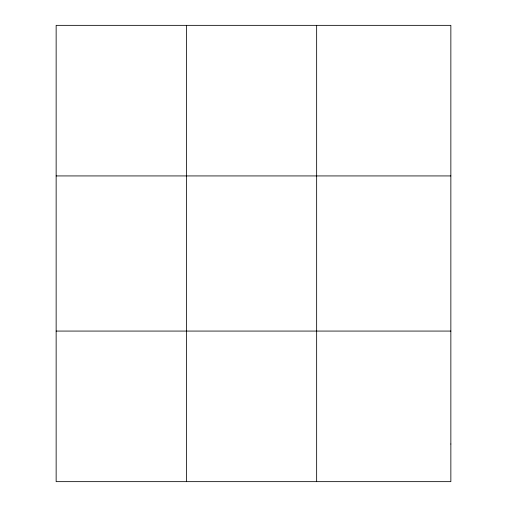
<?xml version="1.0" encoding="UTF-8"?>
<svg xmlns="http://www.w3.org/2000/svg" width="507" height="507" viewBox="0 0 507 507"><rect width="100%" height="100%" fill="white"/><g stroke="black" fill="none" stroke-linecap="round" stroke-linejoin="round"><path stroke-width="0.76" d="M186.399 481.65L186.399 25.35M316.653 481.65L316.653 25.35M56.144 175.929L450.856 175.929M56.144 331.071L450.856 331.071M450.856 444.005L450.856 481.65L56.144 481.65L56.144 25.35L450.856 25.35L450.856 444.005"/></g></svg>
